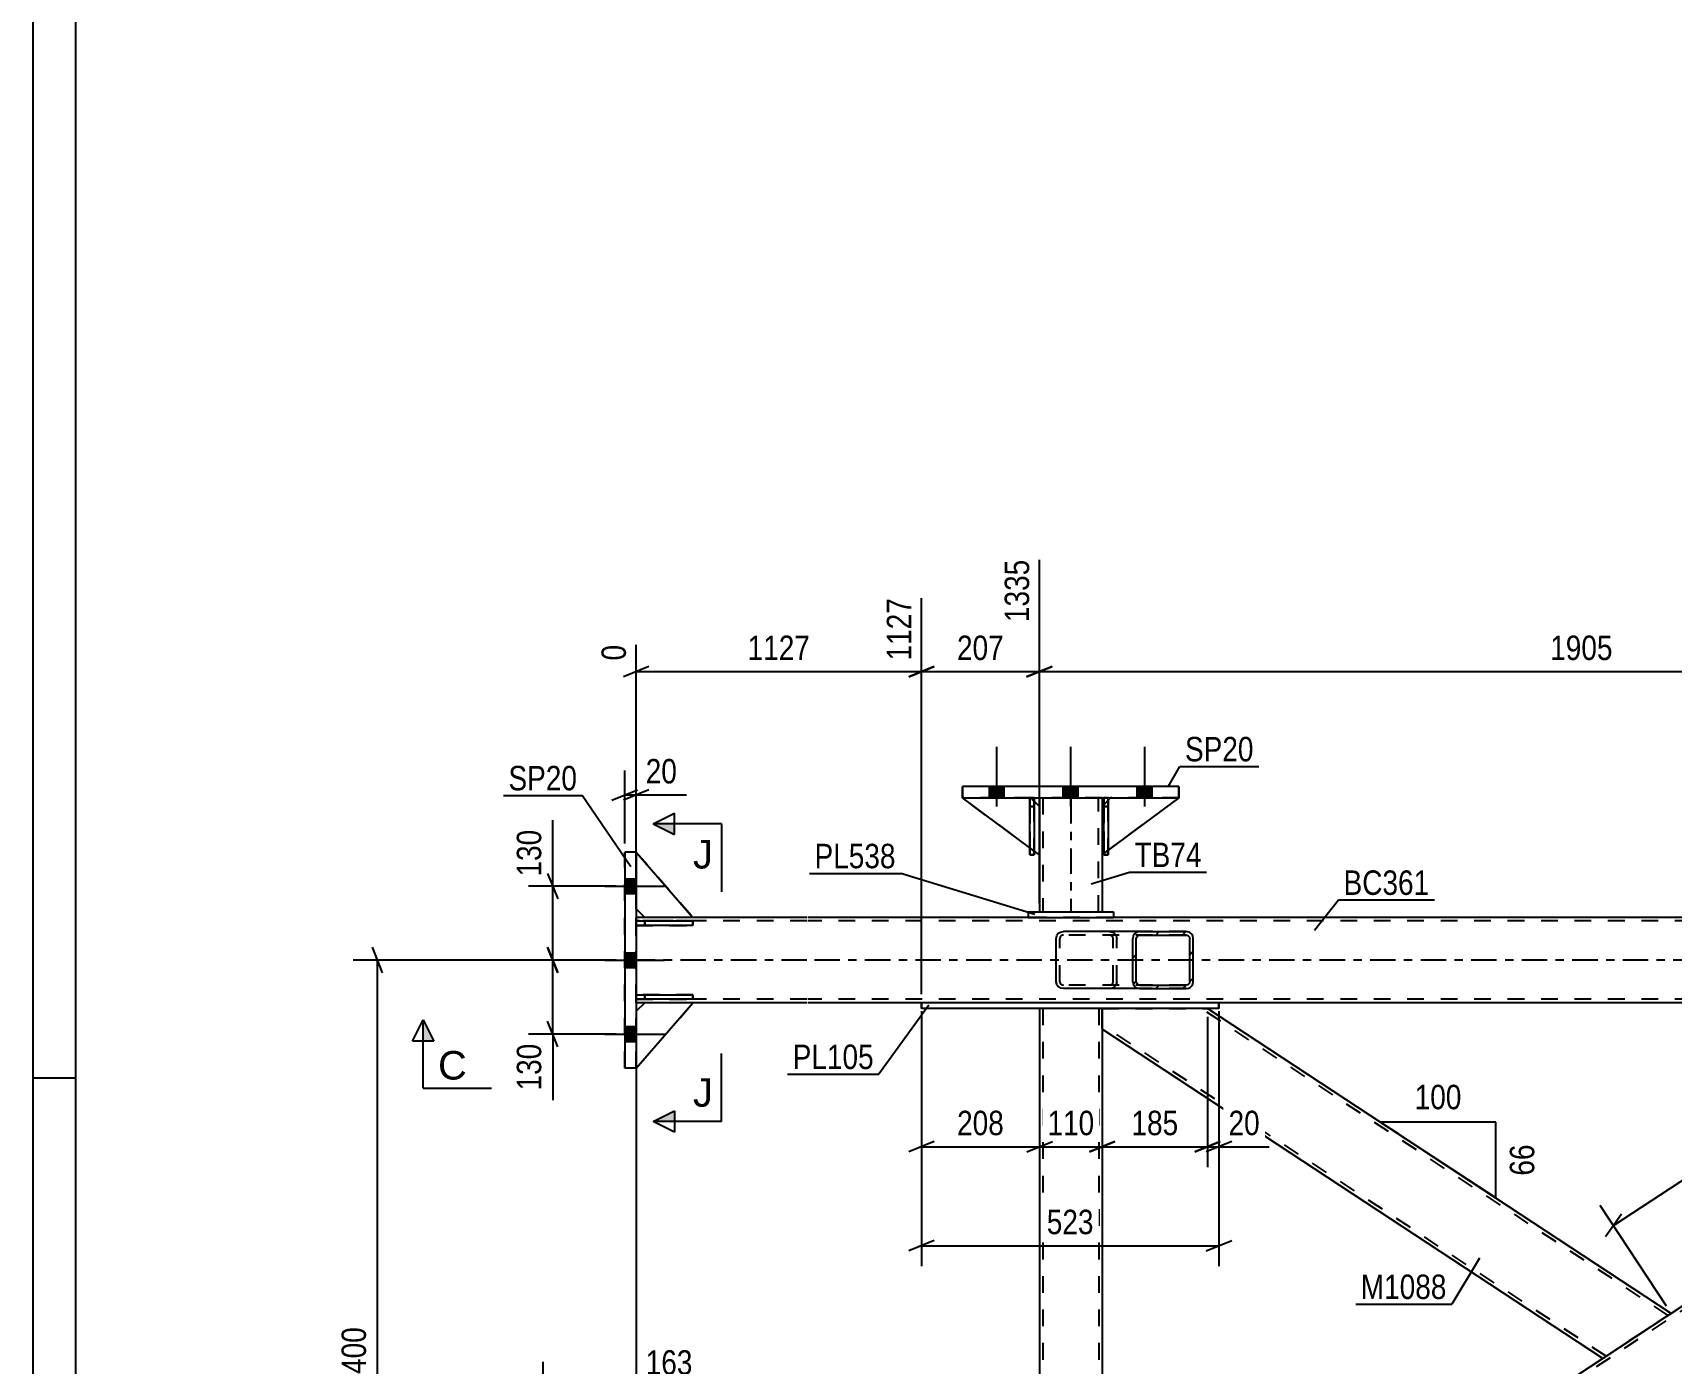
# Model space of a CAD drawing. Header units: millimetres. Extents: x -563 to 626, y -882 to -41.
# Drawn here: x -562.8 to -370.9, y -616.9 to -461 of the extents above; entities that cross this region are included whole.
import ezdxf

# ---------------------------------------------------------------- set-up
doc = ezdxf.new("R2010")
doc.units = ezdxf.units.MM
doc.linetypes.add('DXK_LINE_DOT2', pattern=[3.9198, 1.9599, -1.9599])
doc.linetypes.add('DXK_LINE_DOT3', pattern=[5.9187, 2.979, -0.9799, 0.9799, -0.9799])
doc.styles.add('Arial', font='ARIAL.TTF', dxfattribs={"height": 0.2})
doc.styles.add('Arial Narrow', font='ARIALN.TTF', dxfattribs={"height": 0.2})

# ---------------------------------------------------------------- blocks, each defined once
blk = doc.blocks.new('Unknown-761534688-1134')
at = {"color": 5, "linetype": 'Continuous'}
for p, q in [((-562.84, -40.53), (-562.84, -881.53)), ((-557.84, -45.53), (-557.84, -876.53)), ((-557.84, -583.53), (-562.84, -583.53))]:
    blk.add_line(p, q, dxfattribs=at)
blk = doc.blocks.new('Part-761534688-4635 - 4585')
at = {"color": 2, "linetype": 'Continuous'}
for p, q in [((-446.24, -564.03), (-446.24, -564.69)), ((-446.24, -564.03), (-436.24, -564.03)), ((-436.24, -564.03), (-436.24, -564.69)), ((-446.24, -564.69), (-436.24, -564.69))]:
    blk.add_line(p, q, dxfattribs=at)
blk = doc.blocks.new('Part-761534688-4636 - 4585')
at = {"color": 7, "linetype": 'DXK_LINE_DOT2'}
for p, q in [((-485.49, -565.09), (-492.15, -565.09)), ((-492.15, -565.09), (-492.15, -565.63)), ((-492.15, -565.63), (-485.49, -565.63)), ((-491.15, -565.09), (-491.15, -565.63)), ((-485.49, -565.63), (-485.49, -565.09))]:
    blk.add_line(p, q, dxfattribs=at)
blk = doc.blocks.new('Part-761534688-4620 - 4585')
at = {"color": 2, "linetype": 'Continuous'}
for p, q in [((-444.91, -550.69), (-444.91, -551.69)), ((-437.57, -550.69), (-437.57, -551.69)), ((-444.91, -557.36), (-444.91, -564.03)), ((-437.57, -557.36), (-437.57, -564.03))]:
    blk.add_line(p, q, dxfattribs=at)
at = {"color": 7, "linetype": 'DXK_LINE_DOT2'}
for p, q in [((-437.57, -550.69), (-444.91, -550.69)), ((-444.51, -550.69), (-444.51, -564.03)), ((-437.97, -564.03), (-437.97, -550.69)), ((-444.91, -551.69), (-444.91, -557.36)), ((-437.57, -551.69), (-437.57, -557.36)), ((-444.91, -564.03), (-437.57, -564.03))]:
    blk.add_line(p, q, dxfattribs=at)
at = {"color": 7, "linetype": 'DXK_LINE_DOT3'}
blk.add_line((-441.24, -550.69), (-441.24, -564.03), dxfattribs=at)
blk = doc.blocks.new('Part-761534688-4637 - 4585')
at = {"color": 7, "linetype": 'DXK_LINE_DOT2'}
for p, q in [((-437.57, -551.69), (-436.57, -550.69)), ((-428.57, -550.69), (-436.57, -550.69)), ((-437.57, -551.69), (-437.57, -557.36)), ((-436.83, -550.95), (-437.36, -551.48)), ((-437.57, -557.36), (-436.83, -556.81))]:
    blk.add_line(p, q, dxfattribs=at)
at = {"color": 2, "linetype": 'Continuous'}
for p, q in [((-436.57, -550.69), (-436.83, -550.95)), ((-428.57, -550.69), (-436.83, -556.81)), ((-437.36, -551.48), (-437.57, -551.69)), ((-437.57, -551.69), (-437.57, -557.36)), ((-437.57, -551.69), (-437.57, -551.69)), ((-437.36, -557.2), (-437.57, -557.36))]:
    blk.add_line(p, q, dxfattribs=at)
blk = doc.blocks.new('Part-761534688-4642 - 4585')
at = {"color": 7, "linetype": 'DXK_LINE_DOT2'}
for p, q in [((-444.91, -557.36), (-453.91, -550.69)), ((-453.91, -550.69), (-445.91, -550.69)), ((-445.91, -550.69), (-444.91, -551.69)), ((-444.91, -551.69), (-444.91, -557.36))]:
    blk.add_line(p, q, dxfattribs=at)
blk = doc.blocks.new('Part-761534688-4648 - 4585')
at = {"color": 2, "linetype": 'Continuous'}
for p, q in [((-453.91, -549.36), (-453.91, -549.36)), ((-428.57, -549.36), (-453.91, -549.36)), ((-453.91, -549.36), (-453.91, -550.69)), ((-453.91, -550.69), (-453.91, -550.69)), ((-453.91, -550.69), (-428.57, -550.69)), ((-428.57, -549.36), (-428.57, -549.36)), ((-428.57, -549.36), (-428.57, -550.69)), ((-428.57, -550.69), (-428.57, -550.69))]:
    blk.add_line(p, q, dxfattribs=at)
at = {"color": 7, "linetype": 'DXK_LINE_DOT2'}
for p, q in [((-453.91, -550.69), (-453.91, -549.36)), ((-428.57, -550.69), (-428.57, -549.36))]:
    blk.add_line(p, q, dxfattribs=at)
blk = doc.blocks.new('Part-761534688-4652 - 4585')
at = {"color": 2, "linetype": 'Continuous'}
for p, q in [((-445.5, -550.69), (-446.03, -550.69)), ((-446.03, -557.36), (-446.03, -550.69)), ((-445.5, -550.69), (-445.5, -550.69)), ((-445.5, -550.69), (-445.5, -557.36)), ((-445.5, -557.36), (-446.03, -557.36))]:
    blk.add_line(p, q, dxfattribs=at)
at = {"color": 7, "linetype": 'DXK_LINE_DOT2'}
for p, q in [((-446.03, -550.69), (-446.03, -551.69)), ((-445.5, -551.69), (-445.5, -550.69)), ((-445.5, -551.69), (-446.03, -551.69)), ((-446.03, -551.69), (-446.03, -557.36)), ((-445.5, -557.36), (-445.5, -551.69))]:
    blk.add_line(p, q, dxfattribs=at)
blk = doc.blocks.new('Part-761534688-4717 - 4585')
at = {"color": 2, "linetype": 'Continuous'}
for p, q in [((-437.55, -577.65), (-437.55, -575.36)), ((-370.88, -611.09), (-425.21, -575.36)), ((-378.89, -616.36), (-437.55, -577.77)), ((-371.33, -611.39), (-378.89, -616.36)), ((-370.94, -611.13), (-371.33, -611.39)), ((-370.88, -611.09), (-370.94, -611.13))]:
    blk.add_line(p, q, dxfattribs=at)
at = {"color": 7, "linetype": 'DXK_LINE_DOT2'}
for p, q in [((-437.55, -575.36), (-425.21, -575.36)), ((-371.25, -611.33), (-425.93, -575.36)), ((-378.52, -616.12), (-437.55, -577.29)), ((-437.55, -577.7), (-437.55, -577.65)), ((-437.55, -577.65), (-437.55, -577.77)), ((-371.61, -611.57), (-371.61, -611.57)), ((-371.61, -611.57), (-371.61, -611.57)), ((-371.33, -611.39), (-371.1, -611.23))]:
    blk.add_line(p, q, dxfattribs=at)
blk = doc.blocks.new('Part-761534688-4653 - 4585')
at = {"color": 7, "linetype": 'DXK_LINE_DOT2'}
for p, q in [((-436.57, -550.69), (-437.57, -551.69)), ((-437.57, -557.36), (-428.57, -550.69)), ((-437.57, -551.69), (-436.57, -550.69)), ((-428.57, -550.69), (-436.57, -550.69)), ((-437.57, -551.69), (-437.57, -557.36)), ((-437.57, -551.69), (-437.57, -551.69)), ((-437.57, -551.69), (-437.57, -557.36))]:
    blk.add_line(p, q, dxfattribs=at)
blk = doc.blocks.new('Bolt-761534688-4786 - 4585')
at = {"linetype": 'Continuous'}
for points in [[(-493.49, -560.16), (-493.49, -561.89), (-492.15, -561.89), (-492.15, -560.16)], [(-493.49, -560.16), (-493.49, -561.89), (-492.15, -561.89), (-492.15, -560.16)], [(-493.49, -560.16), (-493.49, -561.89), (-492.15, -561.89), (-492.15, -560.16)], [(-493.49, -568.83), (-493.49, -570.56), (-492.15, -570.56), (-492.15, -568.83)], [(-493.49, -568.83), (-493.49, -570.56), (-492.15, -570.56), (-492.15, -568.83)], [(-493.49, -577.49), (-493.49, -579.23), (-492.15, -579.23), (-492.15, -577.49)], [(-493.49, -577.49), (-493.49, -579.23), (-492.15, -579.23), (-492.15, -577.49)], [(-493.49, -577.49), (-493.49, -579.23), (-492.15, -579.23), (-492.15, -577.49)]]:
    blk.add_hatch(color=1, dxfattribs=at).paths.add_polyline_path(points)
at = {"color": 1, "linetype": 'Continuous'}
for p, q in [((-493.49, -560.16), (-492.15, -560.16)), ((-493.49, -560.16), (-492.15, -560.16)), ((-493.49, -560.16), (-492.15, -560.16)), ((-495.82, -561.03), (-488.82, -561.03)), ((-495.82, -561.03), (-488.82, -561.03)), ((-495.82, -561.03), (-488.82, -561.03)), ((-493.49, -561.89), (-492.15, -561.89)), ((-493.49, -561.89), (-492.15, -561.89)), ((-493.49, -561.89), (-492.15, -561.89)), ((-495.82, -569.69), (-488.82, -569.69)), ((-495.82, -569.69), (-488.82, -569.69)), ((-493.49, -568.83), (-492.15, -568.83)), ((-493.49, -568.83), (-492.15, -568.83)), ((-493.49, -570.56), (-492.15, -570.56)), ((-493.49, -570.56), (-492.15, -570.56)), ((-493.49, -577.49), (-492.15, -577.49)), ((-493.49, -577.49), (-492.15, -577.49)), ((-493.49, -577.49), (-492.15, -577.49)), ((-495.82, -578.36), (-488.82, -578.36)), ((-495.82, -578.36), (-488.82, -578.36)), ((-495.82, -578.36), (-488.82, -578.36)), ((-493.49, -579.23), (-492.15, -579.23)), ((-493.49, -579.23), (-492.15, -579.23)), ((-493.49, -579.23), (-492.15, -579.23))]:
    blk.add_line(p, q, dxfattribs=at)
blk = doc.blocks.new('Part-761534688-4660 - 4585')
at = {"color": 2, "linetype": 'Continuous'}
for p, q in [((-436.83, -550.69), (-437.36, -550.69)), ((-437.36, -557.36), (-437.36, -550.69)), ((-436.83, -550.69), (-436.83, -550.69)), ((-436.83, -550.69), (-436.83, -557.36)), ((-436.83, -557.36), (-437.36, -557.36))]:
    blk.add_line(p, q, dxfattribs=at)
at = {"color": 7, "linetype": 'DXK_LINE_DOT2'}
for p, q in [((-437.36, -550.69), (-437.36, -551.69)), ((-436.83, -551.69), (-436.83, -550.69)), ((-436.83, -551.69), (-437.36, -551.69)), ((-437.36, -551.69), (-437.36, -557.36)), ((-436.83, -557.36), (-436.83, -551.69))]:
    blk.add_line(p, q, dxfattribs=at)
blk = doc.blocks.new('Part-761534688-4661 - 4585')
at = {"color": 2, "linetype": 'Continuous'}
for p, q in [((-446.03, -556.53), (-453.91, -550.69)), ((-444.91, -551.69), (-445.5, -551.1)), ((-444.91, -551.69), (-444.91, -557.36)), ((-444.91, -557.36), (-445.5, -556.92))]:
    blk.add_line(p, q, dxfattribs=at)
at = {"color": 7, "linetype": 'DXK_LINE_DOT2'}
for p, q in [((-445.91, -550.69), (-453.91, -550.69)), ((-445.5, -551.1), (-445.91, -550.69)), ((-445.5, -556.92), (-446.03, -556.53))]:
    blk.add_line(p, q, dxfattribs=at)
blk = doc.blocks.new('Part-761534688-4664 - 4585')
at = {"color": 7, "linetype": 'DXK_LINE_DOT2'}
for p, q in [((-437.36, -551.69), (-437.36, -550.69)), ((-437.36, -550.69), (-437.36, -550.69)), ((-437.36, -550.69), (-437.36, -557.36)), ((-437.36, -550.69), (-436.83, -550.69)), ((-436.83, -550.69), (-436.83, -551.69)), ((-436.83, -557.36), (-436.83, -550.69)), ((-437.36, -557.36), (-437.36, -551.69)), ((-437.36, -551.69), (-436.83, -551.69)), ((-436.83, -551.69), (-436.83, -557.36)), ((-437.36, -557.36), (-436.83, -557.36))]:
    blk.add_line(p, q, dxfattribs=at)
blk = doc.blocks.new('Part-761534688-4666 - 4585')
at = {"color": 2, "linetype": 'Continuous'}
for p, q in [((-492.15, -565.63), (-492.15, -565.09)), ((-492.15, -565.09), (-485.49, -565.09)), ((-485.49, -565.63), (-492.15, -565.63)), ((-485.49, -565.09), (-485.49, -565.63))]:
    blk.add_line(p, q, dxfattribs=at)
at = {"color": 7, "linetype": 'DXK_LINE_DOT2'}
blk.add_line((-491.15, -565.63), (-491.15, -565.09), dxfattribs=at)
blk = doc.blocks.new('Part-761534688-4667 - 4585')
at = {"color": 7, "linetype": 'DXK_LINE_DOT2'}
for p, q in [((-446.03, -551.69), (-446.03, -550.69)), ((-446.03, -550.69), (-446.03, -550.69)), ((-446.03, -550.69), (-446.03, -557.36)), ((-446.03, -550.69), (-445.5, -550.69)), ((-445.5, -550.69), (-445.5, -551.69)), ((-445.5, -557.36), (-445.5, -550.69)), ((-446.03, -557.36), (-446.03, -551.69)), ((-446.03, -551.69), (-445.5, -551.69)), ((-445.5, -551.69), (-445.5, -557.36)), ((-446.03, -557.36), (-445.5, -557.36))]:
    blk.add_line(p, q, dxfattribs=at)
blk = doc.blocks.new('Part-761534688-4732 - 4585')
at = {"linetype": 'Continuous'}
h = blk.add_hatch(dxfattribs=at)
h.set_pattern_fill('', scale=0.7, style=0, pattern_type=0)
h.set_pattern_definition([(45, (-433.9077, -572.5322), (-1.57154, 1.57154), [])])
h.paths.add_polyline_path([(-433.97, -572.23), (-433.91, -572.53), (-433.72, -572.79), (-433.45, -572.97), (-433.12, -573.03), (-427.73, -573.03), (-427.4, -572.97), (-427.13, -572.79), (-426.94, -572.53), (-426.88, -572.23), (-426.88, -567.16), (-426.94, -566.85), (-427.13, -566.59), (-427.4, -566.42), (-427.73, -566.36), (-433.12, -566.36), (-433.45, -566.42), (-433.72, -566.59), (-433.91, -566.85), (-433.97, -567.16)])
h.paths.add_polyline_path([(-433.51, -567.01), (-433.42, -566.88), (-433.28, -566.79), (-433.12, -566.76), (-427.73, -566.76), (-427.57, -566.79), (-427.43, -566.88), (-427.34, -567.01), (-427.3, -567.16), (-427.3, -572.23), (-427.34, -572.38), (-427.43, -572.51), (-427.57, -572.6), (-427.73, -572.63), (-433.12, -572.63), (-433.28, -572.6), (-433.42, -572.51), (-433.51, -572.38), (-433.55, -572.23), (-433.55, -567.16)])
at = {"color": 2, "linetype": 'Continuous'}
for p, q in [((-442.95, -567.16), (-442.88, -566.85)), ((-442.95, -572.23), (-442.95, -567.16)), ((-442.42, -566.42), (-442.1, -566.36)), ((-433.12, -566.36), (-442.1, -566.36)), ((-433.91, -566.85), (-433.97, -567.16)), ((-433.97, -572.23), (-433.97, -567.16)), ((-433.55, -567.16), (-433.51, -567.01)), ((-433.55, -572.23), (-433.55, -567.16)), ((-433.51, -567.01), (-433.42, -566.88)), ((-433.12, -566.36), (-433.45, -566.42)), ((-433.42, -566.88), (-433.28, -566.79)), ((-433.28, -566.79), (-433.12, -566.76)), ((-433.12, -566.36), (-427.73, -566.36)), ((-433.12, -566.76), (-427.73, -566.76)), ((-427.4, -566.42), (-427.73, -566.36)), ((-427.73, -566.76), (-427.57, -566.79)), ((-427.57, -566.79), (-427.43, -566.88)), ((-427.43, -566.88), (-427.34, -567.01)), ((-427.34, -567.01), (-427.3, -567.16)), ((-427.3, -572.23), (-427.3, -567.16)), ((-426.88, -567.16), (-426.94, -566.85)), ((-426.88, -572.23), (-426.88, -567.16)), ((-442.88, -572.53), (-442.95, -572.23)), ((-442.1, -573.03), (-442.42, -572.97)), ((-433.12, -573.03), (-442.1, -573.03)), ((-433.97, -572.23), (-433.91, -572.53)), ((-433.51, -572.38), (-433.55, -572.23)), ((-433.42, -572.51), (-433.51, -572.38)), ((-433.45, -572.97), (-433.12, -573.03)), ((-433.28, -572.6), (-433.42, -572.51)), ((-433.12, -572.63), (-433.28, -572.6)), ((-433.12, -572.63), (-427.73, -572.63)), ((-433.12, -573.03), (-427.73, -573.03)), ((-427.57, -572.6), (-427.73, -572.63)), ((-427.73, -573.03), (-427.4, -572.97)), ((-427.43, -572.51), (-427.57, -572.6)), ((-427.34, -572.38), (-427.43, -572.51)), ((-427.3, -572.23), (-427.34, -572.38)), ((-426.94, -572.53), (-426.88, -572.23))]:
    blk.add_line(p, q, dxfattribs=at)
at = {"color": 7, "linetype": 'DXK_LINE_DOT2'}
for p, q in [((-442.49, -567.01), (-442.52, -567.16)), ((-442.52, -572.23), (-442.52, -567.16)), ((-442.4, -566.88), (-442.49, -567.01)), ((-442.26, -566.79), (-442.4, -566.88)), ((-442.1, -566.76), (-442.26, -566.79)), ((-427.73, -566.76), (-442.1, -566.76)), ((-436.7, -566.36), (-436.38, -566.42)), ((-436.54, -566.79), (-436.7, -566.76)), ((-436.4, -566.88), (-436.54, -566.79)), ((-436.31, -567.01), (-436.4, -566.88)), ((-436.28, -567.16), (-436.31, -567.01)), ((-436.28, -572.23), (-436.28, -567.16)), ((-435.92, -566.85), (-435.85, -567.16)), ((-435.85, -572.23), (-435.85, -567.16)), ((-427.73, -566.36), (-433.12, -566.36)), ((-442.52, -572.23), (-442.49, -572.38)), ((-442.49, -572.38), (-442.4, -572.51)), ((-442.4, -572.51), (-442.26, -572.6)), ((-442.26, -572.6), (-442.1, -572.63)), ((-427.73, -572.63), (-442.1, -572.63)), ((-436.7, -572.63), (-436.54, -572.6)), ((-436.38, -572.97), (-436.7, -573.03)), ((-436.54, -572.6), (-436.4, -572.51)), ((-436.4, -572.51), (-436.31, -572.38)), ((-436.31, -572.38), (-436.28, -572.23)), ((-435.85, -572.23), (-435.92, -572.53)), ((-427.73, -573.03), (-433.12, -573.03))]:
    blk.add_line(p, q, dxfattribs=at)
at = {"color": 2, "linetype": 'Continuous'}
for centre, start, end in [((-442.13, -567.19), 110.7583, 155.68), ((-433.15, -567.19), 110.7583, 155.68), ((-427.7, -567.19), 24.32, 69.2417), ((-442.13, -572.19), 204.32, 249.2417), ((-433.15, -572.19), 204.32, 249.2417), ((-427.7, -572.19), 290.7583, 335.68)]:
    blk.add_arc(centre, 0.827, start, end, dxfattribs=at)
at = {"color": 7, "linetype": 'DXK_LINE_DOT2'}
for centre, start, end in [((-436.67, -567.19), 24.32, 69.2417), ((-436.67, -572.19), 290.7583, 335.68)]:
    blk.add_arc(centre, 0.827, start, end, dxfattribs=at)
blk = doc.blocks.new('Part-761534688-4682 - 4585')
at = {"color": 2, "linetype": 'Continuous'}
for p, q in [((-491.15, -564.69), (-492.15, -564.69)), ((-472.15, -564.69), (-485.49, -564.69)), ((-446.24, -564.69), (-472.05, -564.69)), ((-202.69, -564.69), (-436.24, -564.69)), ((-491.15, -574.69), (-492.15, -574.69)), ((-472.15, -574.69), (-485.49, -574.69)), ((-458.72, -574.69), (-472.05, -574.69)), ((-317.89, -574.69), (-423.87, -574.69))]:
    blk.add_line(p, q, dxfattribs=at)
at = {"color": 7, "linetype": 'DXK_LINE_DOT2'}
for p, q in [((-492.15, -564.69), (-492.15, -574.69)), ((-492.15, -564.69), (-492.15, -564.75)), ((-492.15, -564.75), (-492.15, -565.49)), ((-472.15, -565.09), (-492.15, -565.09)), ((-492.15, -574.69), (-492.15, -565.49)), ((-485.49, -564.69), (-491.15, -564.69)), ((-196.02, -565.09), (-472.05, -565.09)), ((-436.24, -564.69), (-446.24, -564.69)), ((-472.15, -574.29), (-492.15, -574.29)), ((-485.49, -574.69), (-491.15, -574.69)), ((-196.02, -574.29), (-472.05, -574.29)), ((-423.87, -574.69), (-458.72, -574.69))]:
    blk.add_line(p, q, dxfattribs=at)
at = {"color": 7, "linetype": 'DXK_LINE_DOT3'}
for p, q in [((-472.15, -569.69), (-492.15, -569.69)), ((-196.02, -569.69), (-472.05, -569.69))]:
    blk.add_line(p, q, dxfattribs=at)
blk = doc.blocks.new('Part-761534688-4687 - 4585')
at = {"color": 2, "linetype": 'Continuous'}
for p, q in [((-423.87, -574.69), (-458.72, -574.69)), ((-458.72, -575.36), (-458.72, -574.69)), ((-423.87, -575.36), (-458.72, -575.36)), ((-423.87, -574.69), (-423.87, -575.36)), ((-423.87, -574.69), (-423.87, -574.69)), ((-423.87, -575.36), (-423.87, -575.36))]:
    blk.add_line(p, q, dxfattribs=at)
at = {"color": 7, "linetype": 'DXK_LINE_DOT2'}
for p, q in [((-458.72, -574.69), (-458.72, -575.36)), ((-423.87, -575.36), (-423.87, -574.69))]:
    blk.add_line(p, q, dxfattribs=at)
blk = doc.blocks.new('Part-761534688-4750 - 4585')
at = {"color": 7, "linetype": 'DXK_LINE_DOT2'}
for p, q in [((-315.83, -575.36), (-437.55, -655.43)), ((-301.27, -575.36), (-426.84, -657.96)), ((-300.54, -575.36), (-316.56, -575.36)), ((-370.88, -611.09), (-378.89, -616.36)), ((-362.88, -616.36), (-370.88, -621.63)), ((-437.55, -655.02), (-437.55, -654.95)), ((-437.55, -655.02), (-437.55, -655.07)), ((-437.55, -655.07), (-437.55, -655.02)), ((-426.12, -657.96), (-437.55, -657.96))]:
    blk.add_line(p, q, dxfattribs=at)
at = {"color": 2, "linetype": 'Continuous'}
for p, q in [((-316.56, -575.36), (-370.88, -611.09)), ((-300.54, -575.36), (-362.88, -616.36)), ((-378.89, -616.36), (-437.55, -654.95)), ((-370.88, -621.63), (-426.12, -657.96)), ((-437.55, -655.07), (-437.55, -657.96))]:
    blk.add_line(p, q, dxfattribs=at)
blk = doc.blocks.new('Part-761534688-4766 - 4585')
at = {"color": 2, "linetype": 'Continuous'}
for p, q in [((-444.89, -575.36), (-444.89, -657.96)), ((-437.55, -577.65), (-437.55, -655.07))]:
    blk.add_line(p, q, dxfattribs=at)
at = {"color": 7, "linetype": 'DXK_LINE_DOT2'}
for p, q in [((-437.55, -575.36), (-444.89, -575.36)), ((-444.49, -575.36), (-444.49, -657.96)), ((-437.95, -575.36), (-437.95, -657.96)), ((-437.55, -575.36), (-437.55, -577.65)), ((-437.55, -655.07), (-437.55, -657.96)), ((-444.89, -657.96), (-437.55, -657.96))]:
    blk.add_line(p, q, dxfattribs=at)
blk = doc.blocks.new('Part-761534688-4775 - 4585')
at = {"color": 2, "linetype": 'Continuous'}
for p, q in [((-492.15, -557.03), (-493.49, -557.03)), ((-493.49, -557.03), (-493.49, -582.36)), ((-492.15, -557.03), (-492.15, -557.03)), ((-492.15, -557.03), (-492.15, -582.36)), ((-492.15, -582.36), (-493.49, -582.36)), ((-492.15, -582.36), (-492.15, -582.36))]:
    blk.add_line(p, q, dxfattribs=at)
at = {"color": 7, "linetype": 'DXK_LINE_DOT2'}
for p, q in [((-493.49, -582.36), (-493.49, -557.03)), ((-492.15, -582.36), (-492.15, -557.03))]:
    blk.add_line(p, q, dxfattribs=at)
blk = doc.blocks.new('Part-761534688-4820 - 4585')
at = {"color": 2, "linetype": 'Continuous'}
for p, q in [((-492.15, -574.29), (-492.15, -573.76)), ((-492.15, -573.76), (-485.49, -573.76)), ((-485.49, -573.76), (-485.49, -574.29)), ((-485.49, -574.29), (-492.15, -574.29))]:
    blk.add_line(p, q, dxfattribs=at)
at = {"color": 7, "linetype": 'DXK_LINE_DOT2'}
blk.add_line((-491.15, -574.29), (-491.15, -573.76), dxfattribs=at)
blk = doc.blocks.new('Part-761534688-4831 - 4585')
at = {"color": 7, "linetype": 'DXK_LINE_DOT2'}
for p, q in [((-492.15, -563.69), (-492.15, -557.03)), ((-492.15, -557.03), (-485.49, -564.69)), ((-491.15, -564.69), (-492.15, -563.69)), ((-485.49, -564.69), (-491.15, -564.69))]:
    blk.add_line(p, q, dxfattribs=at)
blk = doc.blocks.new('Bolt-761534688-4832 - 4585')
at = {"linetype": 'Continuous'}
for points in [[(-450.77, -550.69), (-449.04, -550.69), (-449.04, -549.36), (-450.77, -549.36)], [(-450.77, -550.69), (-449.04, -550.69), (-449.04, -549.36), (-450.77, -549.36)], [(-450.77, -550.69), (-449.04, -550.69), (-449.04, -549.36), (-450.77, -549.36)], [(-442.11, -550.69), (-440.37, -550.69), (-440.37, -549.36), (-442.11, -549.36)], [(-442.11, -550.69), (-440.37, -550.69), (-440.37, -549.36), (-442.11, -549.36)], [(-433.44, -550.69), (-431.71, -550.69), (-431.71, -549.36), (-433.44, -549.36)], [(-433.44, -550.69), (-431.71, -550.69), (-431.71, -549.36), (-433.44, -549.36)], [(-433.44, -550.69), (-431.71, -550.69), (-431.71, -549.36), (-433.44, -549.36)]]:
    blk.add_hatch(color=1, dxfattribs=at).paths.add_polyline_path(points)
at = {"color": 1, "linetype": 'Continuous'}
for p, q in [((-449.91, -551.69), (-449.91, -544.69)), ((-449.91, -551.69), (-449.91, -544.69)), ((-449.91, -551.69), (-449.91, -544.69)), ((-441.24, -551.69), (-441.24, -544.69)), ((-441.24, -551.69), (-441.24, -544.69)), ((-432.57, -551.69), (-432.57, -544.69)), ((-432.57, -551.69), (-432.57, -544.69)), ((-432.57, -551.69), (-432.57, -544.69)), ((-450.77, -550.69), (-450.77, -549.36)), ((-450.77, -550.69), (-450.77, -549.36)), ((-450.77, -550.69), (-450.77, -549.36)), ((-449.04, -550.69), (-449.04, -549.36)), ((-449.04, -550.69), (-449.04, -549.36)), ((-449.04, -550.69), (-449.04, -549.36)), ((-442.11, -550.69), (-442.11, -549.36)), ((-442.11, -550.69), (-442.11, -549.36)), ((-440.37, -550.69), (-440.37, -549.36)), ((-440.37, -550.69), (-440.37, -549.36)), ((-433.44, -550.69), (-433.44, -549.36)), ((-433.44, -550.69), (-433.44, -549.36)), ((-433.44, -550.69), (-433.44, -549.36)), ((-431.71, -550.69), (-431.71, -549.36)), ((-431.71, -550.69), (-431.71, -549.36)), ((-431.71, -550.69), (-431.71, -549.36))]:
    blk.add_line(p, q, dxfattribs=at)
blk = doc.blocks.new('Part-761534688-4837 - 4585')
at = {"color": 7, "linetype": 'DXK_LINE_DOT2'}
for p, q in [((-491.15, -574.69), (-492.15, -575.69)), ((-492.15, -582.36), (-485.49, -574.69)), ((-492.15, -575.69), (-492.15, -582.36)), ((-485.49, -574.69), (-491.15, -574.69))]:
    blk.add_line(p, q, dxfattribs=at)
blk = doc.blocks.new('Part-761534688-4838 - 4585')
at = {"color": 2, "linetype": 'Continuous'}
for p, q in [((-491.15, -574.69), (-492.15, -575.69)), ((-492.15, -582.36), (-485.49, -574.69)), ((-485.49, -574.69), (-491.15, -574.69))]:
    blk.add_line(p, q, dxfattribs=at)
at = {"color": 7, "linetype": 'DXK_LINE_DOT2'}
blk.add_line((-492.15, -575.69), (-492.15, -582.36), dxfattribs=at)
blk = doc.blocks.new('Part-761534688-4839 - 4585')
at = {"color": 7, "linetype": 'DXK_LINE_DOT2'}
for p, q in [((-485.49, -573.76), (-492.15, -573.76)), ((-492.15, -573.76), (-492.15, -574.29)), ((-491.15, -573.76), (-491.15, -574.29)), ((-485.49, -574.29), (-485.49, -573.76)), ((-492.15, -574.29), (-485.49, -574.29))]:
    blk.add_line(p, q, dxfattribs=at)
blk = doc.blocks.new('Part-761534688-4847 - 4585')
at = {"color": 2, "linetype": 'Continuous'}
for p, q in [((-492.15, -557.03), (-485.49, -564.69)), ((-491.15, -564.69), (-492.15, -563.69)), ((-485.49, -564.69), (-491.15, -564.69))]:
    blk.add_line(p, q, dxfattribs=at)
at = {"color": 7, "linetype": 'DXK_LINE_DOT2'}
blk.add_line((-492.15, -563.69), (-492.15, -557.03), dxfattribs=at)
blk = doc.blocks.new('StraightDimension-761534688-22917 - 4585')
at = {"color": 7, "linetype": 'Continuous'}
for p, q in [((-444.89, -576.36), (-444.89, -593.96)), ((-437.55, -576.36), (-437.55, -593.96)), ((-446.39, -592.16), (-443.39, -590.96)), ((-436.05, -590.96), (-439.05, -592.16)), ((-444.89, -591.56), (-437.55, -591.56))]:
    blk.add_line(p, q, dxfattribs=at)
at = {"color": 0}
blk.add_wipeout([(-437.88, -590.81), (-437.88, -586.61), (-444.56, -586.61), (-444.56, -590.81)], dxfattribs=at)
at = {"color": 3, "style": 'Arial Narrow'}
blk.add_text('110', height=2.863, dxfattribs=at).set_placement((-443.96, -590.21))
blk = doc.blocks.new('StraightDimension-761534688-22916 - 4585')
at = {"color": 7, "linetype": 'Continuous'}
for p, q in [((-437.55, -576.36), (-437.55, -593.96)), ((-425.21, -576.36), (-425.21, -593.96)), ((-439.05, -592.16), (-436.05, -590.96)), ((-423.71, -590.96), (-426.71, -592.16)), ((-437.55, -591.56), (-425.21, -591.56))]:
    blk.add_line(p, q, dxfattribs=at)
at = {"color": 0}
blk.add_wipeout([(-428.04, -590.81), (-428.04, -586.61), (-434.72, -586.61), (-434.72, -590.81)], dxfattribs=at)
at = {"color": 3, "style": 'Arial Narrow'}
blk.add_text('185', height=2.863, dxfattribs=at).set_placement((-434.12, -590.21))
blk = doc.blocks.new('StraightDimension-761534688-5050 - 4585')
at = {"color": 7, "linetype": 'Continuous'}
for p, q in [((-493.49, -556.03), (-493.49, -547.49)), ((-492.15, -556.03), (-492.15, -547.49)), ((-494.99, -550.94), (-491.99, -549.74)), ((-490.65, -549.74), (-493.65, -550.94)), ((-493.49, -550.34), (-492.15, -550.34))]:
    blk.add_line(p, q, dxfattribs=at)
at = {"color": 0}
blk.add_wipeout([(-486.77, -549.59), (-486.77, -545.39), (-491.63, -545.39), (-491.63, -549.59)], dxfattribs=at)
at = {"color": 7, "linetype": 'Continuous'}
blk.add_line((-492.15, -550.34), (-486.25, -550.34), dxfattribs=at)
blk.add_line((-492.15, -550.34), (-486.25, -550.34), dxfattribs=at)
at = {"color": 3, "style": 'Arial Narrow'}
blk.add_text('20', height=2.863, dxfattribs=at).set_placement((-491.03, -548.99))
blk = doc.blocks.new('StraightDimension-761534688-5216 - 4585')
at = {"color": 7, "linetype": 'Continuous'}
for p, q in [((-492.15, -575.69), (-492.15, -622.02)), ((-503.03, -657.62), (-503.03, -616.77)), ((-504.53, -620.22), (-501.53, -619.02)), ((-503.03, -619.62), (-492.15, -619.62)), ((-490.65, -619.02), (-493.65, -620.22))]:
    blk.add_line(p, q, dxfattribs=at)
at = {"color": 0}
blk.add_wipeout([(-484.95, -618.87), (-484.95, -614.67), (-491.63, -614.67), (-491.63, -618.87)], dxfattribs=at)
at = {"color": 7, "linetype": 'Continuous'}
blk.add_line((-492.15, -619.62), (-484.42, -619.62), dxfattribs=at)
blk.add_line((-492.15, -619.62), (-484.42, -619.62), dxfattribs=at)
at = {"color": 3, "style": 'Arial Narrow'}
blk.add_text('163', height=2.863, dxfattribs=at).set_placement((-491.03, -618.27))
blk = doc.blocks.new('StraightDimension-761534688-5266 - 4585')
at = {"color": 7, "linetype": 'Continuous'}
for p, q in [((-502.52, -568.19), (-501.32, -571.19)), ((-494.49, -569.69), (-504.77, -569.69)), ((-501.92, -578.36), (-501.92, -569.69)), ((-501.32, -579.86), (-502.52, -576.86)), ((-494.49, -578.36), (-504.77, -578.36))]:
    blk.add_line(p, q, dxfattribs=at)
at = {"color": 0}
blk.add_wipeout([(-502.67, -578.88), (-506.87, -578.88), (-506.87, -585.57), (-502.67, -585.57)], dxfattribs=at)
at = {"color": 7, "linetype": 'Continuous'}
blk.add_line((-501.92, -578.36), (-501.92, -586.09), dxfattribs=at)
blk.add_line((-501.92, -578.36), (-501.92, -586.09), dxfattribs=at)
at = {"color": 3, "style": 'Arial Narrow'}
blk.add_text('130', height=2.863, rotation=90.0002, dxfattribs=at).set_placement((-503.27, -584.97))
blk = doc.blocks.new('StraightDimension-761534688-5274 - 4585')
at = {"color": 7, "linetype": 'Continuous'}
for p, q in [((-502.52, -559.53), (-501.32, -562.53)), ((-494.49, -561.03), (-504.77, -561.03)), ((-501.92, -569.69), (-501.92, -561.03)), ((-501.32, -571.19), (-502.52, -568.19)), ((-494.49, -569.69), (-504.77, -569.69))]:
    blk.add_line(p, q, dxfattribs=at)
at = {"color": 0}
blk.add_wipeout([(-502.67, -553.82), (-506.87, -553.82), (-506.87, -560.5), (-502.67, -560.5)], dxfattribs=at)
at = {"color": 7, "linetype": 'Continuous'}
blk.add_line((-501.92, -561.03), (-501.92, -553.29), dxfattribs=at)
blk.add_line((-501.92, -561.03), (-501.92, -553.29), dxfattribs=at)
at = {"color": 3, "style": 'Arial Narrow'}
blk.add_text('130', height=2.863, rotation=90.0002, dxfattribs=at).set_placement((-503.27, -559.9))
blk = doc.blocks.new('StraightDimension-761534688-5303 - 4585')
at = {"color": 7, "linetype": 'Continuous'}
for p, q in [((-521.85, -571.19), (-523.05, -568.19)), ((-494.49, -569.69), (-525.3, -569.69)), ((-522.45, -663.02), (-522.45, -569.69)), ((-523.05, -661.52), (-521.85, -664.52)), ((-505.09, -663.02), (-525.3, -663.02))]:
    blk.add_line(p, q, dxfattribs=at)
at = {"color": 0}
blk.add_wipeout([(-523.2, -612.1), (-527.4, -612.1), (-527.4, -620.61), (-523.2, -620.61)], dxfattribs=at)
at = {"color": 3, "style": 'Arial Narrow'}
blk.add_text('1400', height=2.863, rotation=90.0002, dxfattribs=at).set_placement((-523.8, -620.01))
blk = doc.blocks.new('StraightDimension-761534688-5315 - 4585')
at = {"color": 7, "linetype": 'Continuous'}
for p, q in [((-458.72, -575.69), (-458.72, -605.56)), ((-423.87, -575.69), (-423.87, -605.56)), ((-457.22, -602.56), (-460.22, -603.76)), ((-425.37, -603.76), (-422.37, -602.56)), ((-458.72, -603.16), (-423.87, -603.16))]:
    blk.add_line(p, q, dxfattribs=at)
at = {"color": 0}
blk.add_wipeout([(-437.95, -602.41), (-437.95, -598.21), (-444.64, -598.21), (-444.64, -602.41)], dxfattribs=at)
at = {"color": 3, "style": 'Arial Narrow'}
blk.add_text('523', height=2.863, dxfattribs=at).set_placement((-444.04, -601.81))
blk = doc.blocks.new('StraightDimension-761534688-11211 - 4585')
at = {"color": 7, "linetype": 'Continuous'}
for p, q in [((-444.91, -563.03), (-444.91, -522.77)), ((-317.89, -573.69), (-317.89, -527.27)), ((-443.41, -535.28), (-446.41, -536.48)), ((-319.39, -536.48), (-316.39, -535.28)), ((-444.91, -535.88), (-317.89, -535.88))]:
    blk.add_line(p, q, dxfattribs=at)
at = {"color": 0, "linetype": 'Continuous'}
blk.add_wipeout([(-318.49, -526.67), (-322.69, -526.67), (-322.69, -535.18), (-318.49, -535.18)], dxfattribs=at)
at = {"color": 0}
blk.add_wipeout([(-377.14, -535.13), (-377.14, -530.93), (-385.66, -530.93), (-385.66, -535.13)], dxfattribs=at)
at = {"color": 3, "linetype": 'Continuous', "style": 'Arial Narrow'}
blk.add_text('3240', height=2.863, rotation=90.0002, dxfattribs=at).set_placement((-319.09, -534.58))
at = {"color": 3, "style": 'Arial Narrow'}
blk.add_text('1905', height=2.863, dxfattribs=at).set_placement((-385.06, -534.53))
blk = doc.blocks.new('StraightDimension-761534688-11212 - 4585')
at = {"color": 7, "linetype": 'Continuous'}
for p, q in [((-444.91, -563.03), (-444.91, -522.77)), ((-458.72, -573.69), (-458.72, -527.27)), ((-457.22, -535.28), (-460.22, -536.48)), ((-446.41, -536.48), (-443.41, -535.28)), ((-458.72, -535.88), (-444.91, -535.88))]:
    blk.add_line(p, q, dxfattribs=at)
at = {"color": 0}
blk.add_wipeout([(-448.47, -535.13), (-448.47, -530.93), (-455.16, -530.93), (-455.16, -535.13)], dxfattribs=at)
at = {"color": 0, "linetype": 'Continuous'}
blk.add_wipeout([(-445.51, -522.17), (-449.71, -522.17), (-449.71, -530.68), (-445.51, -530.68)], dxfattribs=at)
at = {"color": 3, "linetype": 'Continuous', "style": 'Arial Narrow'}
blk.add_text('1335', height=2.863, rotation=90.0002, dxfattribs=at).set_placement((-446.11, -530.08))
at = {"color": 3, "style": 'Arial Narrow'}
blk.add_text('207', height=2.863, dxfattribs=at).set_placement((-454.56, -534.53))
blk = doc.blocks.new('StraightDimension-761534688-11213 - 4585')
at = {"color": 7, "linetype": 'Continuous'}
for p, q in [((-458.72, -573.69), (-458.72, -527.27)), ((-492.15, -563.69), (-492.15, -532.75)), ((-490.65, -535.28), (-493.65, -536.48)), ((-460.22, -536.48), (-457.22, -535.28)), ((-492.15, -535.88), (-458.72, -535.88))]:
    blk.add_line(p, q, dxfattribs=at)
at = {"color": 0, "linetype": 'Continuous'}
for points in [[(-459.32, -526.67), (-463.52, -526.67), (-463.52, -535.18), (-459.32, -535.18)], [(-492.75, -532.15), (-496.95, -532.15), (-496.95, -535.18), (-492.75, -535.18)]]:
    blk.add_wipeout(points, dxfattribs=at)
at = {"color": 0}
blk.add_wipeout([(-471.18, -535.13), (-471.18, -530.93), (-479.69, -530.93), (-479.69, -535.13)], dxfattribs=at)
at = {"color": 3, "linetype": 'Continuous', "style": 'Arial Narrow'}
for s, height, p in [('1127', 2.863, (-459.92, -534.58)), ('0', 2.86, (-493.35, -534.58))]:
    blk.add_text(s, height=height, rotation=90.0002, dxfattribs=at).set_placement(p)
at = {"color": 3, "style": 'Arial Narrow'}
blk.add_text('1127', height=2.863, dxfattribs=at).set_placement((-479.09, -534.53))
blk = doc.blocks.new('StraightDimension-761534688-22915 - 4585')
at = {"color": 7, "linetype": 'Continuous'}
for p, q in [((-423.87, -575.69), (-423.87, -593.96)), ((-425.21, -576.36), (-425.21, -593.96)), ((-426.71, -592.16), (-423.71, -590.96)), ((-422.37, -590.96), (-425.37, -592.16)), ((-425.21, -591.56), (-423.87, -591.56))]:
    blk.add_line(p, q, dxfattribs=at)
at = {"color": 0}
blk.add_wipeout([(-418.49, -590.81), (-418.49, -586.61), (-423.35, -586.61), (-423.35, -590.81)], dxfattribs=at)
at = {"color": 7, "linetype": 'Continuous'}
blk.add_line((-423.87, -591.56), (-417.97, -591.56), dxfattribs=at)
blk.add_line((-423.87, -591.56), (-417.97, -591.56), dxfattribs=at)
at = {"color": 3, "style": 'Arial Narrow'}
blk.add_text('20', height=2.863, dxfattribs=at).set_placement((-422.75, -590.21))
blk = doc.blocks.new('StraightDimension-761534688-22918 - 4585')
at = {"color": 7, "linetype": 'Continuous'}
for p, q in [((-458.72, -575.69), (-458.72, -593.96)), ((-444.89, -576.36), (-444.89, -593.96)), ((-457.22, -590.96), (-460.22, -592.16)), ((-446.39, -592.16), (-443.39, -590.96)), ((-458.72, -591.56), (-444.89, -591.56))]:
    blk.add_line(p, q, dxfattribs=at)
at = {"color": 0}
blk.add_wipeout([(-448.46, -590.81), (-448.46, -586.61), (-455.15, -586.61), (-455.15, -590.81)], dxfattribs=at)
at = {"color": 3, "style": 'Arial Narrow'}
blk.add_text('208', height=2.863, dxfattribs=at).set_placement((-454.55, -590.21))
blk = doc.blocks.new('StraightDimension-761534688-23113 - 4585')
at = {"color": 7, "linetype": 'Continuous'}
for p, q in [((-317.11, -574.52), (-324.89, -562.69)), ((-324.25, -566.4), (-322.4, -563.75)), ((-377.65, -600.81), (-323.32, -565.07)), ((-371.43, -610.26), (-379.21, -598.43)), ((-376.72, -599.48), (-378.57, -602.13))]:
    blk.add_line(p, q, dxfattribs=at)
at = {"color": 0}
blk.add_wipeout([(-348.11, -580.48), (-350.41, -576.97), (-356, -580.64), (-353.69, -584.15)], dxfattribs=at)
at = {"color": 3, "style": 'Arial Narrow'}
blk.add_text('975', height=2.863, rotation=33.3347, dxfattribs=at).set_placement((-353.52, -583.32))
blk = doc.blocks.new('AngleDimension-761534688-23920 - 4585')
at = {"color": 7, "linetype": 'Continuous'}
for p, q in [((-402.83, -590.07), (-404.97, -588.67)), ((-391.43, -588.67), (-404.97, -588.67)), ((-391.43, -597.57), (-404.97, -588.67)), ((-391.43, -597.57), (-391.43, -588.67))]:
    blk.add_line(p, q, dxfattribs=at)
at = {"color": 0}
for points in [[(-394.86, -587.77), (-394.86, -583.57), (-401.54, -583.57), (-401.54, -587.77)], [(-386.33, -590.69), (-390.53, -590.69), (-390.53, -595.55), (-386.33, -595.55)]]:
    blk.add_wipeout(points, dxfattribs=at)
at = {"color": 3, "style": 'Arial Narrow'}
blk.add_text('100', height=2.863, dxfattribs=at).set_placement((-400.94, -587.17))
blk.add_text('66', height=2.863, rotation=90.0002, dxfattribs=at).set_placement((-386.93, -594.95))
blk = doc.blocks.new('Mark-761534688-4683 - 4585')
at = {"color": 0}
blk.add_wipeout([(-464.31, -582.46), (-464.31, -579.46), (-473.81, -579.46), (-473.81, -582.46)], dxfattribs=at)
blk.add_wipeout([(-464.31, -582.46), (-464.31, -579.46), (-473.81, -579.46), (-473.81, -582.46)], dxfattribs=at)
at = {"color": 30, "linetype": 'Continuous'}
for p in [(-457.86, -574.96), (-474.41, -583.06)]:
    blk.add_line(p, (-463.71, -583.06), dxfattribs=at)
at = {"color": 3, "style": 'Arial Narrow'}
blk.add_text('PL105', height=2.863, dxfattribs=at).set_placement((-473.81, -582.46))
blk = doc.blocks.new('Mark-761534688-4616 - 4585')
at = {"color": 0}
blk.add_wipeout([(-425.91, -558.8), (-425.91, -555.8), (-433.76, -555.8), (-433.76, -558.8)], dxfattribs=at)
blk.add_wipeout([(-425.91, -558.8), (-425.91, -555.8), (-433.76, -555.8), (-433.76, -558.8)], dxfattribs=at)
at = {"color": 30, "linetype": 'Continuous'}
for p, q in [((-438.85, -560.77), (-434.36, -559.4)), ((-434.36, -559.4), (-425.31, -559.4))]:
    blk.add_line(p, q, dxfattribs=at)
at = {"color": 3, "style": 'Arial Narrow'}
blk.add_text('TB74', height=2.863, dxfattribs=at).set_placement((-433.76, -558.8))
blk = doc.blocks.new('Mark-761534688-4644 - 4585')
at = {"color": 0}
blk.add_wipeout([(-419.81, -546.4), (-419.81, -543.4), (-427.85, -543.4), (-427.85, -546.4)], dxfattribs=at)
blk.add_wipeout([(-419.81, -546.4), (-419.81, -543.4), (-427.85, -543.4), (-427.85, -546.4)], dxfattribs=at)
at = {"color": 30, "linetype": 'Continuous'}
for p, q in [((-429.81, -549.39), (-428.45, -547)), ((-428.45, -547), (-419.21, -547))]:
    blk.add_line(p, q, dxfattribs=at)
at = {"color": 3, "style": 'Arial Narrow'}
blk.add_text('SP20', height=2.863, dxfattribs=at).set_placement((-427.85, -546.4))
blk = doc.blocks.new('Mark-761534688-4631 - 4585')
at = {"color": 0}
blk.add_wipeout([(-461.74, -558.93), (-461.74, -555.93), (-471.25, -555.93), (-471.25, -558.93)], dxfattribs=at)
blk.add_wipeout([(-461.74, -558.93), (-461.74, -555.93), (-471.25, -555.93), (-471.25, -558.93)], dxfattribs=at)
at = {"color": 30, "linetype": 'Continuous'}
for p in [(-471.85, -559.53), (-445.44, -564.34)]:
    blk.add_line(p, (-461.14, -559.53), dxfattribs=at)
at = {"color": 3, "style": 'Arial Narrow'}
blk.add_text('PL538', height=2.863, dxfattribs=at).set_placement((-471.25, -558.93))
blk = doc.blocks.new('Mark-761534688-4678 - 4585')
at = {"color": 0}
blk.add_wipeout([(-399.22, -562.05), (-399.22, -559.05), (-409.27, -559.05), (-409.27, -562.05)], dxfattribs=at)
blk.add_wipeout([(-399.22, -562.05), (-399.22, -559.05), (-409.27, -559.05), (-409.27, -562.05)], dxfattribs=at)
at = {"color": 30, "linetype": 'Continuous'}
for p, q in [((-412.66, -566.2), (-409.87, -562.65)), ((-409.87, -562.65), (-398.62, -562.65))]:
    blk.add_line(p, q, dxfattribs=at)
at = {"color": 3, "style": 'Arial Narrow'}
blk.add_text('BC361', height=2.863, dxfattribs=at).set_placement((-409.27, -562.05))
blk = doc.blocks.new('Mark-761534688-4713 - 4585')
at = {"color": 0}
blk.add_wipeout([(-397.2, -609.41), (-397.2, -606.41), (-407.25, -606.41), (-407.25, -609.41)], dxfattribs=at)
blk.add_wipeout([(-397.2, -609.41), (-397.2, -606.41), (-407.25, -606.41), (-407.25, -609.41)], dxfattribs=at)
at = {"color": 30, "linetype": 'Continuous'}
for p in [(-393.35, -604.62), (-407.85, -610.01)]:
    blk.add_line(p, (-396.6, -610.01), dxfattribs=at)
at = {"color": 3, "style": 'Arial Narrow'}
blk.add_text('M1088', height=2.863, dxfattribs=at).set_placement((-407.25, -609.41))
blk = doc.blocks.new('Mark-761534688-4771 - 4585')
at = {"color": 0}
blk.add_wipeout([(-499.07, -549.8), (-499.07, -546.8), (-507.11, -546.8), (-507.11, -549.8)], dxfattribs=at)
blk.add_wipeout([(-499.07, -549.8), (-499.07, -546.8), (-507.11, -546.8), (-507.11, -549.8)], dxfattribs=at)
at = {"color": 30, "linetype": 'Continuous'}
for p in [(-507.71, -550.4), (-492.78, -558.77)]:
    blk.add_line(p, (-498.47, -550.4), dxfattribs=at)
at = {"color": 3, "style": 'Arial Narrow'}
blk.add_text('SP20', height=2.863, dxfattribs=at).set_placement((-507.11, -549.8))
blk = doc.blocks.new('SectionMark-761534688-5550 - 4585')
at = {"linetype": 'Continuous'}
blk.add_hatch(color=6, dxfattribs=at).paths.add_polyline_path([(-515.86, -579.19), (-517.11, -579.19), (-517.11, -576.69)])
at = {"color": 6, "linetype": 'Continuous'}
for p, q in [((-518.36, -579.19), (-517.11, -576.69)), ((-517.11, -584.69), (-517.11, -576.69)), ((-517.11, -576.69), (-515.86, -579.19)), ((-515.86, -579.19), (-518.36, -579.19)), ((-517.11, -584.69), (-509.11, -584.69))]:
    blk.add_line(p, q, dxfattribs=at)
at = {"color": 0, "linetype": 'Continuous'}
blk.add_wipeout([(-511.99, -583.69), (-511.99, -580.19), (-515.36, -580.19), (-515.36, -583.69)], dxfattribs=at)
at = {"color": 3, "linetype": 'Continuous', "style": 'Arial'}
blk.add_text('C', height=3.34, dxfattribs=at).set_placement((-515.36, -583.69))
blk = doc.blocks.new('SectionMark-761534688-5554 - 4585')
at = {"linetype": 'Continuous'}
for points in [[(-487.65, -553.71), (-487.65, -554.96), (-490.15, -553.71)], [(-487.65, -587.37), (-487.65, -588.62), (-490.15, -588.62)]]:
    blk.add_hatch(color=6, dxfattribs=at).paths.add_polyline_path(points)
at = {"color": 6, "linetype": 'Continuous'}
for p, q in [((-490.15, -553.71), (-487.65, -552.46)), ((-487.65, -554.96), (-487.65, -552.46)), ((-482.15, -553.71), (-490.15, -553.71)), ((-490.15, -553.71), (-487.65, -554.96)), ((-482.15, -553.71), (-482.15, -561.71)), ((-482.15, -588.62), (-482.15, -580.62)), ((-490.15, -588.62), (-487.65, -587.37)), ((-487.65, -587.37), (-487.65, -589.87)), ((-482.15, -588.62), (-490.15, -588.62)), ((-487.65, -589.87), (-490.15, -588.62))]:
    blk.add_line(p, q, dxfattribs=at)
at = {"color": 0, "linetype": 'Continuous'}
for points in [[(-483.15, -558.96), (-483.15, -555.46), (-485.49, -555.46), (-485.49, -558.96)], [(-483.15, -586.87), (-483.15, -583.37), (-485.49, -583.37), (-485.49, -586.87)]]:
    blk.add_wipeout(points, dxfattribs=at)
at = {"color": 3, "linetype": 'Continuous', "style": 'Arial'}
for p in [(-485.49, -558.96), (-485.49, -586.87)]:
    blk.add_text('J', height=3.34, dxfattribs=at).set_placement(p)

msp = doc.modelspace()

# ---------------------------------------------------------------- block references
for name in ['Unknown-761534688-1134', 'Bolt-761534688-4832 - 4585', 'Part-761534688-4648 - 4585', 'Part-761534688-4642 - 4585', 'Part-761534688-4661 - 4585', 'Part-761534688-4652 - 4585', 'Part-761534688-4667 - 4585', 'Part-761534688-4620 - 4585', 'Part-761534688-4637 - 4585', 'Part-761534688-4653 - 4585', 'Part-761534688-4660 - 4585', 'Part-761534688-4664 - 4585', 'Part-761534688-4775 - 4585', 'Part-761534688-4831 - 4585', 'Part-761534688-4847 - 4585', 'Bolt-761534688-4786 - 4585', 'Part-761534688-4635 - 4585', 'Part-761534688-4682 - 4585', 'Part-761534688-4636 - 4585', 'Part-761534688-4666 - 4585', 'Part-761534688-4732 - 4585', 'Part-761534688-4820 - 4585', 'Part-761534688-4839 - 4585', 'Part-761534688-4837 - 4585', 'Part-761534688-4838 - 4585', 'Part-761534688-4687 - 4585', 'Part-761534688-4766 - 4585', 'Part-761534688-4717 - 4585', 'Part-761534688-4750 - 4585']:
    msp.add_blockref(name, (0, 0))

# ---------------------------------------------------------------- next in the draw order: block references
for name in ['StraightDimension-761534688-11211 - 4585', 'StraightDimension-761534688-5050 - 4585', 'StraightDimension-761534688-5216 - 4585', 'StraightDimension-761534688-22917 - 4585', 'AngleDimension-761534688-23920 - 4585', 'Mark-761534688-4713 - 4585']:
    msp.add_blockref(name, (0, 0))

# ---------------------------------------------------------------- next in the draw order: block references
for name in ['StraightDimension-761534688-11212 - 4585', 'Mark-761534688-4644 - 4585', 'Mark-761534688-4616 - 4585', 'Mark-761534688-4678 - 4585', 'StraightDimension-761534688-23113 - 4585', 'StraightDimension-761534688-5266 - 4585', 'StraightDimension-761534688-22916 - 4585']:
    msp.add_blockref(name, (0, 0))

# ---------------------------------------------------------------- next in the draw order: block references
for name in ['StraightDimension-761534688-5274 - 4585', 'StraightDimension-761534688-5315 - 4585']:
    msp.add_blockref(name, (0, 0))

# ---------------------------------------------------------------- next in the draw order: block references
for name in ['StraightDimension-761534688-5303 - 4585', 'StraightDimension-761534688-22918 - 4585', 'StraightDimension-761534688-22915 - 4585']:
    msp.add_blockref(name, (0, 0))

# ---------------------------------------------------------------- next in the draw order: block references
for name in ['StraightDimension-761534688-11213 - 4585', 'Mark-761534688-4683 - 4585']:
    msp.add_blockref(name, (0, 0))

# ---------------------------------------------------------------- next in the draw order: block references
for name in ['Mark-761534688-4771 - 4585', 'Mark-761534688-4631 - 4585', 'SectionMark-761534688-5550 - 4585']:
    msp.add_blockref(name, (0, 0))

# ---------------------------------------------------------------- next in the draw order: block references
msp.add_blockref('SectionMark-761534688-5554 - 4585', (0, 0))

doc.saveas('drawing.dxf')
